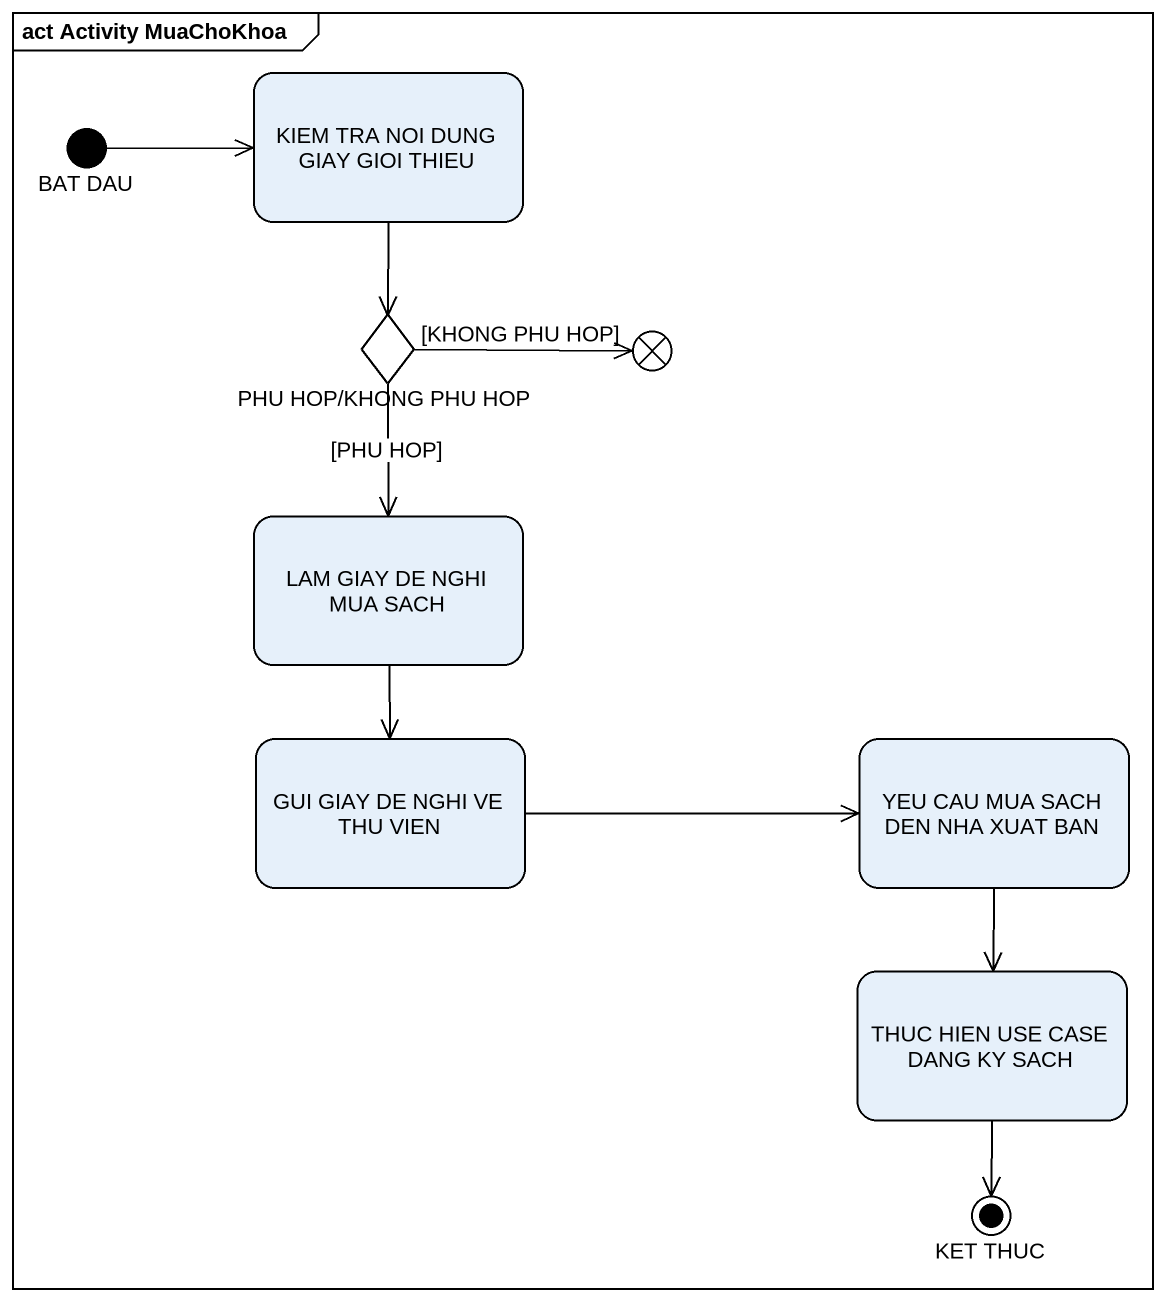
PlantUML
@startuml
mainframe act Activity MuaChoKhoa
hide empty description
state "BAT DAU" as BAT_DAU <<start>>
state "KIEM TRA NOI DUNG GIAY GIOI THIEU" as KIEM_TRA_NOI_DUNG_GIAY_GIOI
state "PHU HOP/KHONG PHU HOP" as PHU_HOP_KHONG_PHU_HOP <<choice>>
state flowfinal1 <<end>>
state "LAM GIAY DE NGHI MUA SACH" as LAM_GIAY_DE_NGHI_MUA_SACH
state "GUI GIAY DE NGHI VE THU VIEN" as GUI_GIAY_DE_NGHI_VE_THU_VIEN
state "YEU CAU MUA SACH DEN NHA XUAT BAN" as YEU_CAU_MUA_SACH_DEN_NHA
state "THUC HIEN USE CASE DANG KY SACH" as THUC_HIEN_USE_CASE_DANG_KY
state "KET THUC" as KET_THUC <<end>>
BAT_DAU -right-> KIEM_TRA_NOI_DUNG_GIAY_GIOI
KIEM_TRA_NOI_DUNG_GIAY_GIOI --> PHU_HOP_KHONG_PHU_HOP
PHU_HOP_KHONG_PHU_HOP -right-> flowfinal1 : [KHONG PHU HOP]
PHU_HOP_KHONG_PHU_HOP --> LAM_GIAY_DE_NGHI_MUA_SACH : [PHU HOP]
LAM_GIAY_DE_NGHI_MUA_SACH --> GUI_GIAY_DE_NGHI_VE_THU_VIEN
GUI_GIAY_DE_NGHI_VE_THU_VIEN -right-> YEU_CAU_MUA_SACH_DEN_NHA
YEU_CAU_MUA_SACH_DEN_NHA --> THUC_HIEN_USE_CASE_DANG_KY
THUC_HIEN_USE_CASE_DANG_KY --> KET_THUC
@enduml
